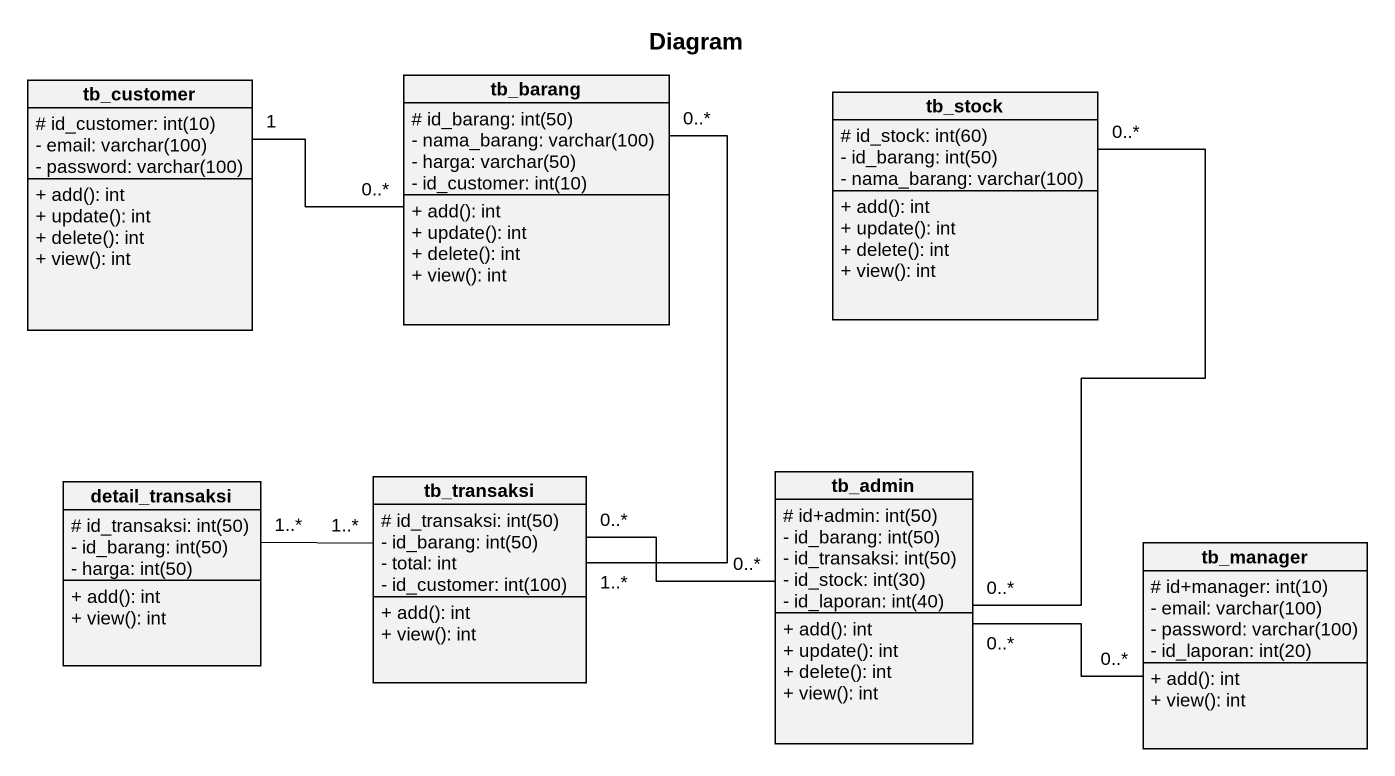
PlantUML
@startuml
title Diagram
hide circle
hide empty members
skinparam classAttributeIconSize 0
class tb_customer {
  {field} # id_customer: int(10)
  {field} - email: varchar(100)
  {field} - password: varchar(100)
  + add(): int
  + update(): int
  + delete(): int
  + view(): int
}
class tb_barang {
  {field} # id_barang: int(50)
  {field} - nama_barang: varchar(100)
  {field} - harga: varchar(50)
  {field} - id_customer: int(10)
  + add(): int
  + update(): int
  + delete(): int
  + view(): int
}
class tb_stock {
  {field} # id_stock: int(60)
  {field} - id_barang: int(50)
  {field} - nama_barang: varchar(100)
  + add(): int
  + update(): int
  + delete(): int
  + view(): int
}
class detail_transaksi {
  {field} # id_transaksi: int(50)
  {field} - id_barang: int(50)
  {field} - harga: int(50)
  + add(): int
  + view(): int
}
class tb_transaksi {
  {field} # id_transaksi: int(50)
  {field} - id_barang: int(50)
  - total: int
  {field} - id_customer: int(100)
  + add(): int
  + view(): int
}
class tb_admin {
  {field} # id+admin: int(50)
  {field} - id_barang: int(50)
  {field} - id_transaksi: int(50)
  {field} - id_stock: int(30)
  {field} - id_laporan: int(40)
  + add(): int
  + update(): int
  + delete(): int
  + view(): int
}
class tb_manager {
  {field} # id+manager: int(10)
  {field} - email: varchar(100)
  {field} - password: varchar(100)
  {field} - id_laporan: int(20)
  + add(): int
  + view(): int
}
tb_customer "1" -right- "0..*" tb_barang
tb_barang "0..*" -- "1..*" tb_transaksi
tb_stock "0..*" -- "0..*" tb_admin
tb_transaksi "1..*" -left- "1..*" detail_transaksi
tb_transaksi "0..*" -right- "0..*" tb_admin
tb_admin "0..*" -right- "0..*" tb_manager
@enduml
